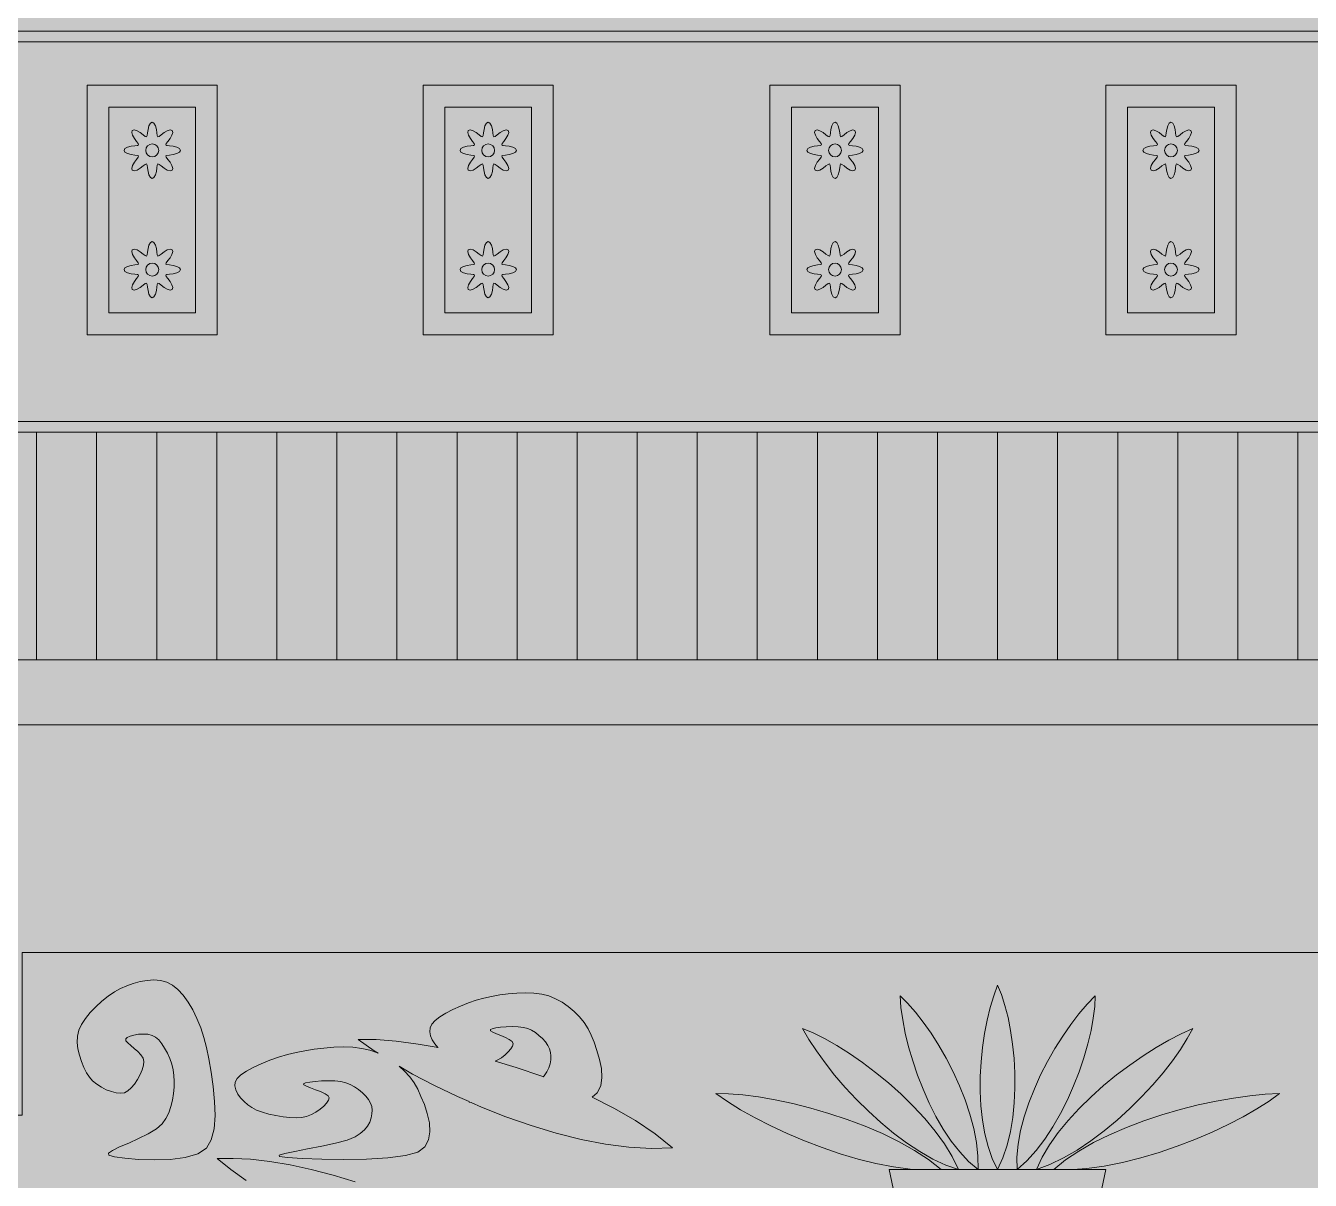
# Model space of a CAD drawing. Header units: millimetres. Extents: x -2412 to 16214, y -1176 to 12021.
# Drawn here: x 1608 to 3418, y 5924 to 7550 of the extents above; entities that cross this region are included whole.
import ezdxf

# ---------------------------------------------------------------- set-up
doc = ezdxf.new("R2010")
doc.units = ezdxf.units.MM
for name, color, linetype, lineweight, true_color in [('00_WHITE_BACKGROUND', 7, 'Continuous', 18, 0xffffff), ('01_STRUCTURE', 7, 'Continuous', 18, 0x000000), ('02_CORNICES', 7, 'Continuous', 18, 0x000000), ('03_FRAMES_DOORS', 7, 'Continuous', 18, 0x000000), ('04_GLAZING_SHUTTERS', 7, 'Continuous', 18, 0x000000), ('05_STONE_JOINTS', 7, 'Continuous', 18, 0x000000), ('06_ORNAMENT', 7, 'Continuous', 18, 0x000000)]:
    doc.layers.add(name, color=color, linetype=linetype, lineweight=lineweight, true_color=true_color)

msp = doc.modelspace()

# ---------------------------------------------------------------- linework, layer by layer
at = {"layer": '00_WHITE_BACKGROUND', "lineweight": 18, "true_color": 0xffffff}
msp.add_solid([(-2412.2137, -1175.5725), (16213.7405, -1175.5725), (-2412.2137, 12015.2672), (16213.7405, 12015.2672)], dxfattribs=at)
at = {"layer": '01_STRUCTURE', "color": 7, "lineweight": 18, "true_color": 0x000000}
msp.add_lwpolyline([(4595.4198, 5465.6489), (4595.4198, 5816.7939), (4595.4198, 5969.4656), (4595.4198, 6015.2672), (4351.145, 6015.2672), (4351.145, 6244.2748), (1603.0534, 6244.2748), (1603.0534, 6015.2672), (1358.7786, 6015.2672), (1358.7786, 5969.4656)], dxfattribs=at)
at = {"layer": '02_CORNICES', "color": 7, "lineweight": 18, "true_color": 0x000000}
for points in [[(1538.8092, 6977.0992), (1623.4046, 6977.0992)], [(1623.4046, 6977.0992), (1708.0153, 6977.0992)], [(1623.4046, 6977.0992), (1623.4046, 6656.4885)], [(1708.0153, 6977.0992), (1792.626, 6977.0992)], [(1708.0153, 6977.0992), (1708.0153, 6656.4885)], [(1792.626, 6977.0992), (1877.2214, 6977.0992)], [(1792.626, 6977.0992), (1792.626, 6656.4885)], [(1877.2214, 6977.0992), (1961.8321, 6977.0992)], [(1877.2214, 6977.0992), (1877.2214, 6656.4885)], [(1961.8321, 6977.0992), (2046.4427, 6977.0992)], [(1961.8321, 6977.0992), (1961.8321, 6656.4885)], [(2046.4427, 6977.0992), (2131.0382, 6977.0992)], [(2046.4427, 6977.0992), (2046.4427, 6656.4885)], [(2131.0382, 6977.0992), (2215.6489, 6977.0992)], [(2131.0382, 6977.0992), (2131.0382, 6656.4885)], [(2215.6489, 6977.0992), (2300.2595, 6977.0992)], [(2215.6489, 6977.0992), (2215.6489, 6656.4885)], [(2300.2595, 6977.0992), (2384.855, 6977.0992)], [(2300.2595, 6977.0992), (2300.2595, 6656.4885)], [(2384.855, 6977.0992), (2469.4656, 6977.0992)], [(2384.855, 6977.0992), (2384.855, 6656.4885)], [(2469.4656, 6977.0992), (2554.0763, 6977.0992)], [(2469.4656, 6977.0992), (2469.4656, 6656.4885)], [(2554.0763, 6977.0992), (2638.6718, 6977.0992)], [(2554.0763, 6977.0992), (2554.0763, 6656.4885)], [(2638.6718, 6977.0992), (2723.2824, 6977.0992)], [(2638.6718, 6977.0992), (2638.6718, 6656.4885)], [(2723.2824, 6977.0992), (2807.8931, 6977.0992)], [(2723.2824, 6977.0992), (2723.2824, 6656.4885)], [(2807.8931, 6977.0992), (2892.4885, 6977.0992)], [(2807.8931, 6977.0992), (2807.8931, 6656.4885)], [(2892.4885, 6977.0992), (2977.0992, 6977.0992)], [(2892.4885, 6977.0992), (2892.4885, 6656.4885)], [(2977.0992, 6977.0992), (3061.7099, 6977.0992)], [(2977.0992, 6977.0992), (2977.0992, 6656.4885)], [(3061.7099, 6977.0992), (3146.3053, 6977.0992)], [(3061.7099, 6977.0992), (3061.7099, 6656.4885)], [(3146.3053, 6977.0992), (3230.916, 6977.0992)], [(3146.3053, 6977.0992), (3146.3053, 6656.4885)], [(3230.916, 6977.0992), (3315.5267, 6977.0992)], [(3230.916, 6977.0992), (3230.916, 6656.4885)], [(3315.5267, 6977.0992), (3400.1221, 6977.0992)], [(3315.5267, 6977.0992), (3315.5267, 6656.4885)], [(3400.1221, 6977.0992), (3484.7328, 6977.0992)], [(3400.1221, 6977.0992), (3400.1221, 6656.4885)], [(1623.4046, 6656.4885), (1538.8092, 6656.4885)], [(1708.0153, 6656.4885), (1623.4046, 6656.4885)], [(1792.626, 6656.4885), (1708.0153, 6656.4885)], [(1877.2214, 6656.4885), (1792.626, 6656.4885)], [(1961.8321, 6656.4885), (1877.2214, 6656.4885)], [(2046.4427, 6656.4885), (1961.8321, 6656.4885)], [(2131.0382, 6656.4885), (2046.4427, 6656.4885)], [(2215.6489, 6656.4885), (2131.0382, 6656.4885)], [(2300.2595, 6656.4885), (2215.6489, 6656.4885)], [(2384.855, 6656.4885), (2300.2595, 6656.4885)], [(2469.4656, 6656.4885), (2384.855, 6656.4885)], [(2554.0763, 6656.4885), (2469.4656, 6656.4885)], [(2638.6718, 6656.4885), (2554.0763, 6656.4885)], [(2723.2824, 6656.4885), (2638.6718, 6656.4885)], [(2807.8931, 6656.4885), (2723.2824, 6656.4885)], [(2892.4885, 6656.4885), (2807.8931, 6656.4885)], [(2977.0992, 6656.4885), (2892.4885, 6656.4885)], [(3061.7099, 6656.4885), (2977.0992, 6656.4885)], [(3146.3053, 6656.4885), (3061.7099, 6656.4885)], [(3230.916, 6656.4885), (3146.3053, 6656.4885)], [(3315.5267, 6656.4885), (3230.916, 6656.4885)], [(3400.1221, 6656.4885), (3315.5267, 6656.4885)], [(3484.7328, 6656.4885), (3400.1221, 6656.4885)], [(3056.4885, 5938.9313), (3032.0611, 5938.9313), (3004.5802, 5938.9313), (2977.0992, 5938.9313), (2949.6183, 5938.9313), (2922.1374, 5938.9313), (2897.7099, 5938.9313), (2863.6794, 5938.9313), (2824.4275, 5938.9313), (2857.4504, 5782.9924), (2879.3893, 5679.3893)], [(3074.8092, 5679.3893), (3096.7481, 5782.9924), (3129.771, 5938.9313), (3083.0382, 5938.9313)]]:
    msp.add_lwpolyline(points, dxfattribs=at)
at = {"layer": '03_FRAMES_DOORS', "color": 7, "lineweight": 18, "true_color": 0x000000}
for points in [[(1694.6565, 7465.6489), (1877.8626, 7465.6489), (1877.8626, 7114.5038), (1694.6565, 7114.5038)], [(2167.9389, 7465.6489), (2351.145, 7465.6489), (2351.145, 7114.5038), (2167.9389, 7114.5038)], [(2656.4885, 7465.6489), (2839.6947, 7465.6489), (2839.6947, 7114.5038), (2656.4885, 7114.5038)], [(3129.771, 7465.6489), (3312.9771, 7465.6489), (3312.9771, 7114.5038), (3129.771, 7114.5038)]]:
    msp.add_lwpolyline(points, close=True, dxfattribs=at)
at = {"layer": '04_GLAZING_SHUTTERS', "color": 7, "lineweight": 18, "true_color": 0x000000}
for points in [[(1725.1908, 7435.1145), (1847.3282, 7435.1145), (1847.3282, 7145.0382), (1725.1908, 7145.0382)], [(2198.4733, 7435.1145), (2320.6107, 7435.1145), (2320.6107, 7145.0382), (2198.4733, 7145.0382)], [(2687.0229, 7435.1145), (2809.1603, 7435.1145), (2809.1603, 7145.0382), (2687.0229, 7145.0382)], [(3160.3053, 7435.1145), (3282.4427, 7435.1145), (3282.4427, 7145.0382), (3160.3053, 7145.0382)]]:
    msp.add_lwpolyline(points, close=True, dxfattribs=at)
at = {"layer": '05_STONE_JOINTS', "color": 7, "lineweight": 18, "true_color": 0x000000}
for points in [[(5160.3053, 7679.3893), (5160.3053, 7541.9847), (4992.3664, 7541.9847), (961.8321, 7541.9847)], [(961.8321, 7541.9847), (961.8321, 7526.7176), (4992.3664, 7526.7176), (4992.3664, 7374.0458), (4992.3664, 7358.7786)], [(961.8321, 6885.4962), (961.8321, 6656.4885), (961.8321, 6564.8855), (4992.3664, 6564.8855), (4992.3664, 6625.9542), (4992.3664, 6656.4885), (4992.3664, 6961.8321), (4992.3664, 6977.0992), (4992.3664, 6992.3664), (961.8321, 6992.3664)]]:
    msp.add_lwpolyline(points, dxfattribs=at)
at = {"layer": '06_ORNAMENT', "color": 7, "lineweight": 18, "true_color": 0x000000}
for points in [[(1746.5649, 7374.0458), (1747.9237, 7371.5267), (1751.6336, 7369.4809), (1756.6718, 7368.1527), (1761.7252, 7367.4656), (1765.5115, 7367.0076), (1767.1908, 7366.1527), (1766.5954, 7364.3511), (1764.2595, 7361.3435), (1761.1756, 7357.2824), (1758.5496, 7352.7786), (1757.374, 7348.7176), (1758.1985, 7345.9847), (1760.9313, 7345.1603), (1764.9924, 7346.3359), (1769.4962, 7348.9618), (1773.5573, 7352.0458), (1776.5649, 7354.3817), (1778.3664, 7354.9771), (1779.2214, 7353.2977), (1779.6794, 7349.5115), (1780.3817, 7344.458), (1781.6947, 7339.4198), (1783.7405, 7335.7099), (1786.2595, 7334.3511), (1788.7786, 7335.7099), (1790.8244, 7339.4198), (1792.1527, 7344.458), (1792.8397, 7349.5115), (1793.2977, 7353.2977), (1794.1527, 7354.9771), (1795.9542, 7354.3817), (1798.9618, 7352.0458), (1803.0229, 7348.9618), (1807.5267, 7346.3359), (1811.5878, 7345.1603), (1814.3206, 7345.9847), (1815.145, 7348.7176), (1813.9695, 7352.7786), (1811.3435, 7357.2824), (1808.2595, 7361.3435), (1805.9237, 7364.3511), (1805.3282, 7366.1527), (1807.0076, 7367.0076), (1810.7939, 7367.4656), (1815.8473, 7368.1527), (1820.8855, 7369.4809), (1824.5954, 7371.5267), (1825.9542, 7374.0458), (1824.5954, 7376.5649), (1820.8855, 7378.6107), (1815.8473, 7379.9237), (1810.7939, 7380.626), (1807.0076, 7381.084), (1805.3282, 7381.9389), (1805.9237, 7383.7405), (1808.2595, 7386.7481), (1811.3435, 7390.8092), (1813.9695, 7395.313), (1815.145, 7399.374), (1814.3206, 7402.1069), (1811.5878, 7402.9313), (1807.5267, 7401.7557), (1803.0229, 7399.1298), (1798.9618, 7396.0458), (1795.9542, 7393.7099), (1794.1527, 7393.1145), (1793.2977, 7394.7939), (1792.8397, 7398.5802), (1792.1527, 7403.6336), (1790.8244, 7408.6718), (1788.7786, 7412.3817), (1786.2595, 7413.7405), (1783.7405, 7412.3817), (1781.6947, 7408.6718), (1780.3817, 7403.6336), (1779.6794, 7398.5802), (1779.2214, 7394.7939), (1778.3664, 7393.1145), (1776.5649, 7393.7099), (1773.5573, 7396.0458), (1769.4962, 7399.1298), (1764.9924, 7401.7557), (1760.9313, 7402.9313), (1758.1985, 7402.1069), (1757.374, 7399.374), (1758.5496, 7395.313), (1761.1756, 7390.8092), (1764.2595, 7386.7481), (1766.5954, 7383.7405), (1767.1908, 7381.9389), (1765.5115, 7381.084), (1761.7252, 7380.626), (1756.6718, 7379.9237), (1751.6336, 7378.6107), (1747.9237, 7376.5649)], [(2219.8473, 7374.0458), (2221.2061, 7371.5267), (2224.916, 7369.4809), (2229.9542, 7368.1527), (2235.0076, 7367.4656), (2238.7939, 7367.0076), (2240.4733, 7366.1527), (2239.8779, 7364.3511), (2237.542, 7361.3435), (2234.458, 7357.2824), (2231.8321, 7352.7786), (2230.6565, 7348.7176), (2231.4809, 7345.9847), (2234.2137, 7345.1603), (2238.2748, 7346.3359), (2242.7786, 7348.9618), (2246.8397, 7352.0458), (2249.8473, 7354.3817), (2251.6489, 7354.9771), (2252.5038, 7353.2977), (2252.9618, 7349.5115), (2253.6641, 7344.458), (2254.9771, 7339.4198), (2257.0229, 7335.7099), (2259.542, 7334.3511), (2262.0611, 7335.7099), (2264.1069, 7339.4198), (2265.4351, 7344.458), (2266.1221, 7349.5115), (2266.5802, 7353.2977), (2267.4351, 7354.9771), (2269.2366, 7354.3817), (2272.2443, 7352.0458), (2276.3053, 7348.9618), (2280.8092, 7346.3359), (2284.8702, 7345.1603), (2287.6031, 7345.9847), (2288.4275, 7348.7176), (2287.2519, 7352.7786), (2284.626, 7357.2824), (2281.542, 7361.3435), (2279.2061, 7364.3511), (2278.6107, 7366.1527), (2280.2901, 7367.0076), (2284.0763, 7367.4656), (2289.1298, 7368.1527), (2294.1679, 7369.4809), (2297.8779, 7371.5267), (2299.2366, 7374.0458), (2297.8779, 7376.5649), (2294.1679, 7378.6107), (2289.1298, 7379.9237), (2284.0763, 7380.626), (2280.2901, 7381.084), (2278.6107, 7381.9389), (2279.2061, 7383.7405), (2281.542, 7386.7481), (2284.626, 7390.8092), (2287.2519, 7395.313), (2288.4275, 7399.374), (2287.6031, 7402.1069), (2284.8702, 7402.9313), (2280.8092, 7401.7557), (2276.3053, 7399.1298), (2272.2443, 7396.0458), (2269.2366, 7393.7099), (2267.4351, 7393.1145), (2266.5802, 7394.7939), (2266.1221, 7398.5802), (2265.4351, 7403.6336), (2264.1069, 7408.6718), (2262.0611, 7412.3817), (2259.542, 7413.7405), (2257.0229, 7412.3817), (2254.9771, 7408.6718), (2253.6641, 7403.6336), (2252.9618, 7398.5802), (2252.5038, 7394.7939), (2251.6489, 7393.1145), (2249.8473, 7393.7099), (2246.8397, 7396.0458), (2242.7786, 7399.1298), (2238.2748, 7401.7557), (2234.2137, 7402.9313), (2231.4809, 7402.1069), (2230.6565, 7399.374), (2231.8321, 7395.313), (2234.458, 7390.8092), (2237.542, 7386.7481), (2239.8779, 7383.7405), (2240.4733, 7381.9389), (2238.7939, 7381.084), (2235.0076, 7380.626), (2229.9542, 7379.9237), (2224.916, 7378.6107), (2221.2061, 7376.5649)], [(2708.3969, 7374.0458), (2709.7557, 7371.5267), (2713.4656, 7369.4809), (2718.5038, 7368.1527), (2723.5573, 7367.4656), (2727.3435, 7367.0076), (2729.0229, 7366.1527), (2728.4275, 7364.3511), (2726.0916, 7361.3435), (2723.0076, 7357.2824), (2720.3817, 7352.7786), (2719.2061, 7348.7176), (2720.0305, 7345.9847), (2722.7634, 7345.1603), (2726.8244, 7346.3359), (2731.3282, 7348.9618), (2735.3893, 7352.0458), (2738.3969, 7354.3817), (2740.1985, 7354.9771), (2741.0534, 7353.2977), (2741.5115, 7349.5115), (2742.2137, 7344.458), (2743.5267, 7339.4198), (2745.5725, 7335.7099), (2748.0916, 7334.3511), (2750.6107, 7335.7099), (2752.6565, 7339.4198), (2753.9847, 7344.458), (2754.6718, 7349.5115), (2755.1298, 7353.2977), (2755.9847, 7354.9771), (2757.7863, 7354.3817), (2760.7939, 7352.0458), (2764.855, 7348.9618), (2769.3588, 7346.3359), (2773.4198, 7345.1603), (2776.1527, 7345.9847), (2776.9771, 7348.7176), (2775.8015, 7352.7786), (2773.1756, 7357.2824), (2770.0916, 7361.3435), (2767.7557, 7364.3511), (2767.1603, 7366.1527), (2768.8397, 7367.0076), (2772.626, 7367.4656), (2777.6794, 7368.1527), (2782.7176, 7369.4809), (2786.4275, 7371.5267), (2787.7863, 7374.0458), (2786.4275, 7376.5649), (2782.7176, 7378.6107), (2777.6794, 7379.9237), (2772.626, 7380.626), (2768.8397, 7381.084), (2767.1603, 7381.9389), (2767.7557, 7383.7405), (2770.0916, 7386.7481), (2773.1756, 7390.8092), (2775.8015, 7395.313), (2776.9771, 7399.374), (2776.1527, 7402.1069), (2773.4198, 7402.9313), (2769.3588, 7401.7557), (2764.855, 7399.1298), (2760.7939, 7396.0458), (2757.7863, 7393.7099), (2755.9847, 7393.1145), (2755.1298, 7394.7939), (2754.6718, 7398.5802), (2753.9847, 7403.6336), (2752.6565, 7408.6718), (2750.6107, 7412.3817), (2748.0916, 7413.7405), (2745.5725, 7412.3817), (2743.5267, 7408.6718), (2742.2137, 7403.6336), (2741.5115, 7398.5802), (2741.0534, 7394.7939), (2740.1985, 7393.1145), (2738.3969, 7393.7099), (2735.3893, 7396.0458), (2731.3282, 7399.1298), (2726.8244, 7401.7557), (2722.7634, 7402.9313), (2720.0305, 7402.1069), (2719.2061, 7399.374), (2720.3817, 7395.313), (2723.0076, 7390.8092), (2726.0916, 7386.7481), (2728.4275, 7383.7405), (2729.0229, 7381.9389), (2727.3435, 7381.084), (2723.5573, 7380.626), (2718.5038, 7379.9237), (2713.4656, 7378.6107), (2709.7557, 7376.5649)], [(3181.6794, 7374.0458), (3183.0382, 7371.5267), (3186.7481, 7369.4809), (3191.7863, 7368.1527), (3196.8397, 7367.4656), (3200.626, 7367.0076), (3202.3053, 7366.1527), (3201.7099, 7364.3511), (3199.374, 7361.3435), (3196.2901, 7357.2824), (3193.6641, 7352.7786), (3192.4885, 7348.7176), (3193.313, 7345.9847), (3196.0458, 7345.1603), (3200.1069, 7346.3359), (3204.6107, 7348.9618), (3208.6718, 7352.0458), (3211.6794, 7354.3817), (3213.4809, 7354.9771), (3214.3359, 7353.2977), (3214.7939, 7349.5115), (3215.4962, 7344.458), (3216.8092, 7339.4198), (3218.855, 7335.7099), (3221.374, 7334.3511), (3223.8931, 7335.7099), (3225.9389, 7339.4198), (3227.2672, 7344.458), (3227.9542, 7349.5115), (3228.4122, 7353.2977), (3229.2672, 7354.9771), (3231.0687, 7354.3817), (3234.0763, 7352.0458), (3238.1374, 7348.9618), (3242.6412, 7346.3359), (3246.7023, 7345.1603), (3249.4351, 7345.9847), (3250.2595, 7348.7176), (3249.084, 7352.7786), (3246.458, 7357.2824), (3243.374, 7361.3435), (3241.0382, 7364.3511), (3240.4427, 7366.1527), (3242.1221, 7367.0076), (3245.9084, 7367.4656), (3250.9618, 7368.1527), (3256, 7369.4809), (3259.7099, 7371.5267), (3261.0687, 7374.0458), (3259.7099, 7376.5649), (3256, 7378.6107), (3250.9618, 7379.9237), (3245.9084, 7380.626), (3242.1221, 7381.084), (3240.4427, 7381.9389), (3241.0382, 7383.7405), (3243.374, 7386.7481), (3246.458, 7390.8092), (3249.084, 7395.313), (3250.2595, 7399.374), (3249.4351, 7402.1069), (3246.7023, 7402.9313), (3242.6412, 7401.7557), (3238.1374, 7399.1298), (3234.0763, 7396.0458), (3231.0687, 7393.7099), (3229.2672, 7393.1145), (3228.4122, 7394.7939), (3227.9542, 7398.5802), (3227.2672, 7403.6336), (3225.9389, 7408.6718), (3223.8931, 7412.3817), (3221.374, 7413.7405), (3218.855, 7412.3817), (3216.8092, 7408.6718), (3215.4962, 7403.6336), (3214.7939, 7398.5802), (3214.3359, 7394.7939), (3213.4809, 7393.1145), (3211.6794, 7393.7099), (3208.6718, 7396.0458), (3204.6107, 7399.1298), (3200.1069, 7401.7557), (3196.0458, 7402.9313), (3193.313, 7402.1069), (3192.4885, 7399.374), (3193.6641, 7395.313), (3196.2901, 7390.8092), (3199.374, 7386.7481), (3201.7099, 7383.7405), (3202.3053, 7381.9389), (3200.626, 7381.084), (3196.8397, 7380.626), (3191.7863, 7379.9237), (3186.7481, 7378.6107), (3183.0382, 7376.5649)], [(1777.1298, 7374.0458), (1777.8321, 7370.5496), (1779.8015, 7367.5878), (1782.7634, 7365.6183), (1786.2595, 7364.916), (1789.7557, 7365.6183), (1792.7176, 7367.5878), (1794.687, 7370.5496), (1795.3893, 7374.0458), (1794.687, 7377.542), (1792.7176, 7380.5038), (1789.7557, 7382.4733), (1786.2595, 7383.1756), (1782.7634, 7382.4733), (1779.8015, 7380.5038), (1777.8321, 7377.542)], [(2250.4122, 7374.0458), (2251.1145, 7370.5496), (2253.084, 7367.5878), (2256.0458, 7365.6183), (2259.542, 7364.916), (2263.0382, 7365.6183), (2266, 7367.5878), (2267.9695, 7370.5496), (2268.6718, 7374.0458), (2267.9695, 7377.542), (2266, 7380.5038), (2263.0382, 7382.4733), (2259.542, 7383.1756), (2256.0458, 7382.4733), (2253.084, 7380.5038), (2251.1145, 7377.542)], [(2738.9618, 7374.0458), (2739.6641, 7370.5496), (2741.6336, 7367.5878), (2744.5954, 7365.6183), (2748.0916, 7364.916), (2751.5878, 7365.6183), (2754.5496, 7367.5878), (2756.5191, 7370.5496), (2757.2214, 7374.0458), (2756.5191, 7377.542), (2754.5496, 7380.5038), (2751.5878, 7382.4733), (2748.0916, 7383.1756), (2744.5954, 7382.4733), (2741.6336, 7380.5038), (2739.6641, 7377.542)], [(3212.2443, 7374.0458), (3212.9466, 7370.5496), (3214.916, 7367.5878), (3217.8779, 7365.6183), (3221.374, 7364.916), (3224.8702, 7365.6183), (3227.8321, 7367.5878), (3229.8015, 7370.5496), (3230.5038, 7374.0458), (3229.8015, 7377.542), (3227.8321, 7380.5038), (3224.8702, 7382.4733), (3221.374, 7383.1756), (3217.8779, 7382.4733), (3214.916, 7380.5038), (3212.9466, 7377.542)], [(1746.5649, 7206.1069), (1747.9237, 7203.5878), (1751.6336, 7201.542), (1756.6718, 7200.2137), (1761.7252, 7199.5267), (1765.5115, 7199.0687), (1767.1908, 7198.2137), (1766.5954, 7196.4122), (1764.2595, 7193.4046), (1761.1756, 7189.3435), (1758.5496, 7184.8397), (1757.374, 7180.7786), (1758.1985, 7178.0458), (1760.9313, 7177.2214), (1764.9924, 7178.3969), (1769.4962, 7181.0229), (1773.5573, 7184.1069), (1776.5649, 7186.4427), (1778.3664, 7187.0382), (1779.2214, 7185.3588), (1779.6794, 7181.5725), (1780.3817, 7176.5191), (1781.6947, 7171.4809), (1783.7405, 7167.771), (1786.2595, 7166.4122), (1788.7786, 7167.771), (1790.8244, 7171.4809), (1792.1527, 7176.5191), (1792.8397, 7181.5725), (1793.2977, 7185.3588), (1794.1527, 7187.0382), (1795.9542, 7186.4427), (1798.9618, 7184.1069), (1803.0229, 7181.0229), (1807.5267, 7178.3969), (1811.5878, 7177.2214), (1814.3206, 7178.0458), (1815.145, 7180.7786), (1813.9695, 7184.8397), (1811.3435, 7189.3435), (1808.2595, 7193.4046), (1805.9237, 7196.4122), (1805.3282, 7198.2137), (1807.0076, 7199.0687), (1810.7939, 7199.5267), (1815.8473, 7200.2137), (1820.8855, 7201.542), (1824.5954, 7203.5878), (1825.9542, 7206.1069), (1824.5954, 7208.626), (1820.8855, 7210.6718), (1815.8473, 7211.9847), (1810.7939, 7212.687), (1807.0076, 7213.145), (1805.3282, 7214), (1805.9237, 7215.8015), (1808.2595, 7218.8092), (1811.3435, 7222.8702), (1813.9695, 7227.374), (1815.145, 7231.4351), (1814.3206, 7234.1679), (1811.5878, 7234.9924), (1807.5267, 7233.8168), (1803.0229, 7231.1908), (1798.9618, 7228.1069), (1795.9542, 7225.771), (1794.1527, 7225.1756), (1793.2977, 7226.855), (1792.8397, 7230.6412), (1792.1527, 7235.6947), (1790.8244, 7240.7328), (1788.7786, 7244.4427), (1786.2595, 7245.8015), (1783.7405, 7244.4427), (1781.6947, 7240.7328), (1780.3817, 7235.6947), (1779.6794, 7230.6412), (1779.2214, 7226.855), (1778.3664, 7225.1756), (1776.5649, 7225.771), (1773.5573, 7228.1069), (1769.4962, 7231.1908), (1764.9924, 7233.8168), (1760.9313, 7234.9924), (1758.1985, 7234.1679), (1757.374, 7231.4351), (1758.5496, 7227.374), (1761.1756, 7222.8702), (1764.2595, 7218.8092), (1766.5954, 7215.8015), (1767.1908, 7214), (1765.5115, 7213.145), (1761.7252, 7212.687), (1756.6718, 7211.9847), (1751.6336, 7210.6718), (1747.9237, 7208.626)], [(2219.8473, 7206.1069), (2221.2061, 7203.5878), (2224.916, 7201.542), (2229.9542, 7200.2137), (2235.0076, 7199.5267), (2238.7939, 7199.0687), (2240.4733, 7198.2137), (2239.8779, 7196.4122), (2237.542, 7193.4046), (2234.458, 7189.3435), (2231.8321, 7184.8397), (2230.6565, 7180.7786), (2231.4809, 7178.0458), (2234.2137, 7177.2214), (2238.2748, 7178.3969), (2242.7786, 7181.0229), (2246.8397, 7184.1069), (2249.8473, 7186.4427), (2251.6489, 7187.0382), (2252.5038, 7185.3588), (2252.9618, 7181.5725), (2253.6641, 7176.5191), (2254.9771, 7171.4809), (2257.0229, 7167.771), (2259.542, 7166.4122), (2262.0611, 7167.771), (2264.1069, 7171.4809), (2265.4351, 7176.5191), (2266.1221, 7181.5725), (2266.5802, 7185.3588), (2267.4351, 7187.0382), (2269.2366, 7186.4427), (2272.2443, 7184.1069), (2276.3053, 7181.0229), (2280.8092, 7178.3969), (2284.8702, 7177.2214), (2287.6031, 7178.0458), (2288.4275, 7180.7786), (2287.2519, 7184.8397), (2284.626, 7189.3435), (2281.542, 7193.4046), (2279.2061, 7196.4122), (2278.6107, 7198.2137), (2280.2901, 7199.0687), (2284.0763, 7199.5267), (2289.1298, 7200.2137), (2294.1679, 7201.542), (2297.8779, 7203.5878), (2299.2366, 7206.1069), (2297.8779, 7208.626), (2294.1679, 7210.6718), (2289.1298, 7211.9847), (2284.0763, 7212.687), (2280.2901, 7213.145), (2278.6107, 7214), (2279.2061, 7215.8015), (2281.542, 7218.8092), (2284.626, 7222.8702), (2287.2519, 7227.374), (2288.4275, 7231.4351), (2287.6031, 7234.1679), (2284.8702, 7234.9924), (2280.8092, 7233.8168), (2276.3053, 7231.1908), (2272.2443, 7228.1069), (2269.2366, 7225.771), (2267.4351, 7225.1756), (2266.5802, 7226.855), (2266.1221, 7230.6412), (2265.4351, 7235.6947), (2264.1069, 7240.7328), (2262.0611, 7244.4427), (2259.542, 7245.8015), (2257.0229, 7244.4427), (2254.9771, 7240.7328), (2253.6641, 7235.6947), (2252.9618, 7230.6412), (2252.5038, 7226.855), (2251.6489, 7225.1756), (2249.8473, 7225.771), (2246.8397, 7228.1069), (2242.7786, 7231.1908), (2238.2748, 7233.8168), (2234.2137, 7234.9924), (2231.4809, 7234.1679), (2230.6565, 7231.4351), (2231.8321, 7227.374), (2234.458, 7222.8702), (2237.542, 7218.8092), (2239.8779, 7215.8015), (2240.4733, 7214), (2238.7939, 7213.145), (2235.0076, 7212.687), (2229.9542, 7211.9847), (2224.916, 7210.6718), (2221.2061, 7208.626)], [(2708.3969, 7206.1069), (2709.7557, 7203.5878), (2713.4656, 7201.542), (2718.5038, 7200.2137), (2723.5573, 7199.5267), (2727.3435, 7199.0687), (2729.0229, 7198.2137), (2728.4275, 7196.4122), (2726.0916, 7193.4046), (2723.0076, 7189.3435), (2720.3817, 7184.8397), (2719.2061, 7180.7786), (2720.0305, 7178.0458), (2722.7634, 7177.2214), (2726.8244, 7178.3969), (2731.3282, 7181.0229), (2735.3893, 7184.1069), (2738.3969, 7186.4427), (2740.1985, 7187.0382), (2741.0534, 7185.3588), (2741.5115, 7181.5725), (2742.2137, 7176.5191), (2743.5267, 7171.4809), (2745.5725, 7167.771), (2748.0916, 7166.4122), (2750.6107, 7167.771), (2752.6565, 7171.4809), (2753.9847, 7176.5191), (2754.6718, 7181.5725), (2755.1298, 7185.3588), (2755.9847, 7187.0382), (2757.7863, 7186.4427), (2760.7939, 7184.1069), (2764.855, 7181.0229), (2769.3588, 7178.3969), (2773.4198, 7177.2214), (2776.1527, 7178.0458), (2776.9771, 7180.7786), (2775.8015, 7184.8397), (2773.1756, 7189.3435), (2770.0916, 7193.4046), (2767.7557, 7196.4122), (2767.1603, 7198.2137), (2768.8397, 7199.0687), (2772.626, 7199.5267), (2777.6794, 7200.2137), (2782.7176, 7201.542), (2786.4275, 7203.5878), (2787.7863, 7206.1069), (2786.4275, 7208.626), (2782.7176, 7210.6718), (2777.6794, 7211.9847), (2772.626, 7212.687), (2768.8397, 7213.145), (2767.1603, 7214), (2767.7557, 7215.8015), (2770.0916, 7218.8092), (2773.1756, 7222.8702), (2775.8015, 7227.374), (2776.9771, 7231.4351), (2776.1527, 7234.1679), (2773.4198, 7234.9924), (2769.3588, 7233.8168), (2764.855, 7231.1908), (2760.7939, 7228.1069), (2757.7863, 7225.771), (2755.9847, 7225.1756), (2755.1298, 7226.855), (2754.6718, 7230.6412), (2753.9847, 7235.6947), (2752.6565, 7240.7328), (2750.6107, 7244.4427), (2748.0916, 7245.8015), (2745.5725, 7244.4427), (2743.5267, 7240.7328), (2742.2137, 7235.6947), (2741.5115, 7230.6412), (2741.0534, 7226.855), (2740.1985, 7225.1756), (2738.3969, 7225.771), (2735.3893, 7228.1069), (2731.3282, 7231.1908), (2726.8244, 7233.8168), (2722.7634, 7234.9924), (2720.0305, 7234.1679), (2719.2061, 7231.4351), (2720.3817, 7227.374), (2723.0076, 7222.8702), (2726.0916, 7218.8092), (2728.4275, 7215.8015), (2729.0229, 7214), (2727.3435, 7213.145), (2723.5573, 7212.687), (2718.5038, 7211.9847), (2713.4656, 7210.6718), (2709.7557, 7208.626)], [(3181.6794, 7206.1069), (3183.0382, 7203.5878), (3186.7481, 7201.542), (3191.7863, 7200.2137), (3196.8397, 7199.5267), (3200.626, 7199.0687), (3202.3053, 7198.2137), (3201.7099, 7196.4122), (3199.374, 7193.4046), (3196.2901, 7189.3435), (3193.6641, 7184.8397), (3192.4885, 7180.7786), (3193.313, 7178.0458), (3196.0458, 7177.2214), (3200.1069, 7178.3969), (3204.6107, 7181.0229), (3208.6718, 7184.1069), (3211.6794, 7186.4427), (3213.4809, 7187.0382), (3214.3359, 7185.3588), (3214.7939, 7181.5725), (3215.4962, 7176.5191), (3216.8092, 7171.4809), (3218.855, 7167.771), (3221.374, 7166.4122), (3223.8931, 7167.771), (3225.9389, 7171.4809), (3227.2672, 7176.5191), (3227.9542, 7181.5725), (3228.4122, 7185.3588), (3229.2672, 7187.0382), (3231.0687, 7186.4427), (3234.0763, 7184.1069), (3238.1374, 7181.0229), (3242.6412, 7178.3969), (3246.7023, 7177.2214), (3249.4351, 7178.0458), (3250.2595, 7180.7786), (3249.084, 7184.8397), (3246.458, 7189.3435), (3243.374, 7193.4046), (3241.0382, 7196.4122), (3240.4427, 7198.2137), (3242.1221, 7199.0687), (3245.9084, 7199.5267), (3250.9618, 7200.2137), (3256, 7201.542), (3259.7099, 7203.5878), (3261.0687, 7206.1069), (3259.7099, 7208.626), (3256, 7210.6718), (3250.9618, 7211.9847), (3245.9084, 7212.687), (3242.1221, 7213.145), (3240.4427, 7214), (3241.0382, 7215.8015), (3243.374, 7218.8092), (3246.458, 7222.8702), (3249.084, 7227.374), (3250.2595, 7231.4351), (3249.4351, 7234.1679), (3246.7023, 7234.9924), (3242.6412, 7233.8168), (3238.1374, 7231.1908), (3234.0763, 7228.1069), (3231.0687, 7225.771), (3229.2672, 7225.1756), (3228.4122, 7226.855), (3227.9542, 7230.6412), (3227.2672, 7235.6947), (3225.9389, 7240.7328), (3223.8931, 7244.4427), (3221.374, 7245.8015), (3218.855, 7244.4427), (3216.8092, 7240.7328), (3215.4962, 7235.6947), (3214.7939, 7230.6412), (3214.3359, 7226.855), (3213.4809, 7225.1756), (3211.6794, 7225.771), (3208.6718, 7228.1069), (3204.6107, 7231.1908), (3200.1069, 7233.8168), (3196.0458, 7234.9924), (3193.313, 7234.1679), (3192.4885, 7231.4351), (3193.6641, 7227.374), (3196.2901, 7222.8702), (3199.374, 7218.8092), (3201.7099, 7215.8015), (3202.3053, 7214), (3200.626, 7213.145), (3196.8397, 7212.687), (3191.7863, 7211.9847), (3186.7481, 7210.6718), (3183.0382, 7208.626)], [(1777.1298, 7206.1069), (1777.8321, 7202.6107), (1779.8015, 7199.6489), (1782.7634, 7197.6794), (1786.2595, 7196.9771), (1789.7557, 7197.6794), (1792.7176, 7199.6489), (1794.687, 7202.6107), (1795.3893, 7206.1069), (1794.687, 7209.6031), (1792.7176, 7212.5649), (1789.7557, 7214.5344), (1786.2595, 7215.2366), (1782.7634, 7214.5344), (1779.8015, 7212.5649), (1777.8321, 7209.6031)], [(2250.4122, 7206.1069), (2251.1145, 7202.6107), (2253.084, 7199.6489), (2256.0458, 7197.6794), (2259.542, 7196.9771), (2263.0382, 7197.6794), (2266, 7199.6489), (2267.9695, 7202.6107), (2268.6718, 7206.1069), (2267.9695, 7209.6031), (2266, 7212.5649), (2263.0382, 7214.5344), (2259.542, 7215.2366), (2256.0458, 7214.5344), (2253.084, 7212.5649), (2251.1145, 7209.6031)], [(2738.9618, 7206.1069), (2739.6641, 7202.6107), (2741.6336, 7199.6489), (2744.5954, 7197.6794), (2748.0916, 7196.9771), (2751.5878, 7197.6794), (2754.5496, 7199.6489), (2756.5191, 7202.6107), (2757.2214, 7206.1069), (2756.5191, 7209.6031), (2754.5496, 7212.5649), (2751.5878, 7214.5344), (2748.0916, 7215.2366), (2744.5954, 7214.5344), (2741.6336, 7212.5649), (2739.6641, 7209.6031)], [(3212.2443, 7206.1069), (3212.9466, 7202.6107), (3214.916, 7199.6489), (3217.8779, 7197.6794), (3221.374, 7196.9771), (3224.8702, 7197.6794), (3227.8321, 7199.6489), (3229.8015, 7202.6107), (3230.5038, 7206.1069), (3229.8015, 7209.6031), (3227.8321, 7212.5649), (3224.8702, 7214.5344), (3221.374, 7215.2366), (3217.8779, 7214.5344), (3214.916, 7212.5649), (3212.9466, 7209.6031)], [(1680.7481, 6117.9542), (1681.6489, 6108.8397), (1683.6336, 6099.6947), (1686.4427, 6090.8397), (1689.8779, 6082.5802), (1693.7099, 6075.1908), (1697.7099, 6069.0076), (1702.3817, 6063.7099), (1708.1374, 6058.8702), (1714.6718, 6054.6412), (1721.6489, 6051.145), (1728.7023, 6048.5038), (1735.542, 6046.855), (1741.8015, 6046.3206), (1747.1756, 6047.0229), (1752.0305, 6049.4504), (1756.8397, 6053.6641), (1761.4198, 6059.2214), (1765.6183, 6065.6489), (1769.2061, 6072.5038), (1772.0305, 6079.313), (1773.9084, 6085.6336), (1774.6565, 6090.9924), (1773.5267, 6095.7405), (1770.3969, 6100.4733), (1765.9542, 6105.084), (1760.916, 6109.4656), (1756, 6113.5267), (1751.8931, 6117.1603), (1749.3282, 6120.2595), (1749.0076, 6122.7481), (1751.145, 6124.8397), (1755.1603, 6126.7328), (1760.5649, 6128.2748), (1766.8702, 6129.313), (1773.5725, 6129.6794), (1780.1832, 6129.2214), (1786.1985, 6127.771), (1791.145, 6125.1908), (1795.4351, 6121.2672), (1799.7099, 6116.0458), (1803.8168, 6109.8015), (1807.6336, 6102.7481), (1810.9924, 6095.145), (1813.7252, 6087.2366), (1815.7099, 6079.2519), (1816.7939, 6071.4504), (1817.145, 6063.4351), (1817.0076, 6054.8092), (1816.2748, 6045.8015), (1814.855, 6036.6412), (1812.6412, 6027.5573), (1809.542, 6018.7786), (1805.4656, 6010.5344), (1800.3053, 6003.0534), (1792.2748, 5996.0153), (1780.6718, 5989.084), (1767.0992, 5982.4122), (1753.1298, 5976.1832), (1740.3664, 5970.5649), (1730.3969, 5965.7252), (1724.8092, 5961.8473), (1725.1908, 5959.084), (1733.1298, 5956.8244), (1747.8168, 5954.6565), (1767.1908, 5953.0076), (1789.2061, 5952.3664), (1811.7863, 5953.1603), (1832.9313, 5955.8779), (1850.5496, 5960.9466), (1862.5954, 5968.855), (1869.4962, 5980.626), (1873.374, 5996.2595), (1874.7481, 6014.687), (1874.1679, 6034.8092), (1872.1221, 6055.542), (1869.1603, 6075.8015), (1865.8168, 6094.4885), (1862.5954, 6110.5344), (1859.0992, 6124.7328), (1854.6412, 6138.4733), (1849.3435, 6151.5267), (1843.3588, 6163.6641), (1836.7939, 6174.6565), (1829.7863, 6184.2748), (1822.4733, 6192.2901), (1814.9618, 6198.4733), (1806.9313, 6202.6718), (1798.1069, 6205.0382), (1788.7176, 6205.8015), (1779.0076, 6205.1908), (1769.2214, 6203.4351), (1759.5725, 6200.7634), (1750.3206, 6197.4046), (1741.6794, 6193.5878), (1733.145, 6188.8855), (1724.2748, 6182.8855), (1715.4046, 6175.8626), (1706.8702, 6168.0916), (1699.0229, 6159.8473), (1692.2137, 6151.3893), (1686.7786, 6143.0076), (1683.0534, 6134.9618), (1681.145, 6126.7634)], [(2952.6565, 6048.9771), (2953.6336, 6028.5191), (2955.7405, 6008.5496), (2959.0534, 5989.3282), (2963.6794, 5971.145), (2969.6641, 5954.2595), (2977.0992, 5938.9313), (2984.5344, 5955.3282), (2990.5191, 5973.1908), (2995.145, 5992.2443), (2998.458, 6012.1832), (3000.5649, 6032.7328), (3001.542, 6053.6183), (3001.4351, 6074.5344), (3000.3359, 6095.2366), (2998.3206, 6115.4046), (2995.4656, 6134.7634), (2991.8321, 6153.0382), (2987.5115, 6169.9237), (2982.5802, 6185.1756), (2977.0992, 6198.4733), (2971.6183, 6183.6641), (2966.687, 6167.2061), (2962.3664, 6149.374), (2958.7328, 6130.4427), (2955.8779, 6110.6718), (2953.8626, 6090.3206), (2952.7634, 6069.6794)], [(1902.687, 6056.5496), (1903.9695, 6050.8397), (1906.7634, 6045.1298), (1910.7634, 6039.6031), (1915.6336, 6034.4275), (1921.0534, 6029.8168), (1926.7176, 6025.9542), (1933.3282, 6022.6412), (1941.4962, 6019.6183), (1950.7481, 6016.9771), (1960.626, 6014.7939), (1970.626, 6013.145), (1980.3053, 6012.1069), (1989.1908, 6011.771), (1996.7939, 6012.2137), (2003.6641, 6013.7252), (2010.4733, 6016.3664), (2016.9771, 6019.8321), (2022.916, 6023.8473), (2028, 6028.1374), (2032.0153, 6032.3969), (2034.6718, 6036.3359), (2035.7252, 6039.6947), (2034.1221, 6042.6718), (2029.6794, 6045.6183), (2023.3893, 6048.5038), (2016.2595, 6051.2366), (2009.2824, 6053.771), (2003.4809, 6056.0458), (1999.8473, 6057.9847), (1999.3893, 6059.542), (2002.4122, 6060.855), (2008.1069, 6062.0305), (2015.771, 6062.9924), (2024.7023, 6063.6489), (2034.1832, 6063.8779), (2043.5573, 6063.5878), (2052.0763, 6062.687), (2059.084, 6061.0687), (2065.145, 6058.6107), (2071.2061, 6055.3588), (2077.0382, 6051.4504), (2082.4427, 6047.0382), (2087.1908, 6042.2901), (2091.084, 6037.3435), (2093.8931, 6032.3511), (2095.4198, 6027.4809), (2095.9237, 6022.4733), (2095.7252, 6017.084), (2094.687, 6011.4504), (2092.6565, 6005.7252), (2089.5267, 6000.0458), (2085.145, 5994.5649), (2079.3588, 5989.4046), (2072.0611, 5984.7328), (2060.6718, 5980.3359), (2044.2443, 5976), (2025.0076, 5971.8321), (2005.2366, 5967.9389), (1987.145, 5964.4275), (1973.0229, 5961.4046), (1965.1145, 5958.9771), (1965.6489, 5957.2519), (1976.9008, 5955.8473), (1997.7099, 5954.4885), (2025.145, 5953.4656), (2056.3206, 5953.0534), (2088.3359, 5953.5573), (2118.2748, 5955.2519), (2143.2366, 5958.4275), (2160.3053, 5963.3588), (2170.0763, 5970.7176), (2175.5725, 5980.4885), (2177.5267, 5992), (2176.687, 6004.5802), (2173.8015, 6017.542), (2169.6183, 6030.1985), (2164.8702, 6041.8779), (2160.3053, 6051.9084), (2155.3435, 6060.7786), (2149.0382, 6069.374), (2141.542, 6077.5267), (2134.0458, 6084.229), (2153.1603, 6073.2061), (2183.7557, 6057.1298), (2216.1527, 6041.6031), (2232.5954, 6034.4427), (2232.8244, 6033.5878), (2235.374, 6033.2214), (2249.9084, 6026.8855), (2284.626, 6013.2519), (2319.8779, 6000.9313), (2355.2366, 5990.2137), (2390.3053, 5981.3282), (2424.626, 5974.5496), (2457.8168, 5970.1527), (2489.4504, 5968.3664), (2519.084, 5969.4656), (2494.5954, 5989.2366), (2466.9313, 6007.8931), (2436.6107, 6025.374), (2405.8626, 6040.7939), (2413.2061, 6047.0534), (2418.0458, 6056.8244), (2419.771, 6068.3359), (2419.0382, 6080.916), (2416.4885, 6093.8779), (2412.7939, 6106.5344), (2408.6107, 6118.2137), (2404.5802, 6128.2443), (2400.1985, 6137.1145), (2394.626, 6145.7099), (2388.0153, 6153.8626), (2380.5344, 6161.4504), (2372.3359, 6168.3206), (2363.5725, 6174.3359), (2354.4275, 6179.3435), (2345.0382, 6183.2061), (2334.9924, 6185.8321), (2323.9695, 6187.313), (2312.229, 6187.7863), (2300.0916, 6187.4046), (2287.8473, 6186.3053), (2275.8015, 6184.6412), (2264.229, 6182.5344), (2253.4351, 6180.1527), (2242.7786, 6177.2061), (2231.6794, 6173.4656), (2220.5802, 6169.0687), (2209.9237, 6164.2137), (2200.1221, 6159.0687), (2191.6031, 6153.7863), (2184.8092, 6148.5344), (2180.1527, 6143.5115), (2177.7557, 6138.3969), (2177.2672, 6132.8855), (2178.3969, 6127.1756), (2180.8702, 6121.4656), (2184.3969, 6115.9389), (2188.687, 6110.7634), (2188.9924, 6110.4733), (2160.7634, 6115.4656), (2129.9084, 6119.5267), (2101.6031, 6121.771), (2076.3359, 6122.1374), (2099.0382, 6105.9695), (2104.3664, 6102.5649), (2103.4656, 6103.0076), (2092.8244, 6106.8702), (2081.4504, 6109.4962), (2068.9313, 6110.9771), (2055.6489, 6111.4504), (2041.8931, 6111.0687), (2028.0153, 6109.9695), (2014.3511, 6108.3053), (2001.2366, 6106.1985), (1989.0076, 6103.8168), (1976.916, 6100.8702), (1964.3511, 6097.1298), (1951.7863, 6092.7328), (1939.6947, 6087.8779), (1928.5802, 6082.7328), (1918.9313, 6077.4504), (1911.2214, 6072.1985), (1905.9542, 6067.1756), (1903.2519, 6062.0611)], [(2839.6947, 6183.2061), (2840.9771, 6167.0229), (2843.4351, 6149.5115), (2847.0534, 6130.9618), (2851.7557, 6111.6489), (2857.5267, 6091.8626), (2864.3053, 6071.8931), (2872.0611, 6052), (2880.7176, 6032.4885), (2890.2748, 6013.6183), (2900.6565, 5995.6794), (2911.8168, 5978.9618), (2923.7405, 5963.7557), (2936.3511, 5950.3053), (2949.6183, 5938.9313), (2949.4504, 5957.4198), (2947.3435, 5976.687), (2943.4962, 5996.5038), (2938.0763, 6016.6412), (2931.2977, 6036.8397), (2923.3282, 6056.9008), (2914.3664, 6076.5496), (2904.6107, 6095.5725), (2894.229, 6113.7252), (2883.4198, 6130.7786), (2872.3817, 6146.4885), (2861.2824, 6160.6107), (2850.3206, 6172.9313)], [(3004.2901, 5956.4122), (3004.5802, 5938.9313), (3018.3053, 5951.313), (3031.3282, 5965.6641), (3043.6031, 5981.6947), (3055.084, 5999.0992), (3065.7099, 6017.5878), (3075.4351, 6036.8397), (3084.1985, 6056.5802), (3091.9695, 6076.5038), (3098.6718, 6096.3053), (3104.2595, 6115.7099), (3108.7023, 6134.3969), (3111.9084, 6152.0763), (3113.8626, 6168.4427), (3114.5038, 6183.2061), (3103.2366, 6171.5115), (3091.771, 6158.0458), (3080.2748, 6143.0534), (3068.9466, 6126.7176), (3057.9695, 6109.2824), (3047.5115, 6090.9618), (3037.771, 6071.9695), (3028.9008, 6052.5344), (3021.1145, 6032.8855), (3014.5802, 6013.2214), (3009.4809, 5993.771), (3005.9847, 5974.7634)], [(2262.5954, 6135.8779), (2265.2672, 6137.1908), (2270.2901, 6138.3664), (2277.0534, 6139.3282), (2284.9313, 6139.9847), (2293.2977, 6140.2137), (2301.5573, 6139.9237), (2309.084, 6139.0229), (2315.2672, 6137.4046), (2320.626, 6134.9466), (2325.9695, 6131.6947), (2331.1145, 6127.7863), (2335.8779, 6123.374), (2340.0763, 6118.626), (2343.4962, 6113.6794), (2345.9847, 6108.687), (2347.3282, 6103.8168), (2347.771, 6098.8092), (2347.6031, 6093.4198), (2346.6718, 6087.7863), (2344.9008, 6082.0611), (2342.1221, 6076.3817), (2338.2595, 6070.9008), (2336.8244, 6069.4504), (2334.916, 6070.1985), (2299.1756, 6082.3664), (2269.1908, 6091.2977), (2272.3817, 6092.7023), (2278.1221, 6096.1679), (2283.3435, 6100.1832), (2287.8473, 6104.4733), (2291.3893, 6108.7328), (2293.7252, 6112.6718), (2294.6565, 6116.0305), (2293.2519, 6119.0076), (2289.3282, 6121.9542), (2283.771, 6124.8397), (2277.4809, 6127.5725), (2271.3282, 6130.1069), (2266.2137, 6132.3817), (2263.0076, 6134.3206)], [(2702.2901, 6137.4046), (2711.1603, 6122.0153), (2721.8015, 6105.771), (2734, 6088.9313), (2747.6031, 6071.7557), (2762.4427, 6054.5191), (2778.3206, 6037.4656), (2795.084, 6020.855), (2812.5496, 6004.9466), (2830.5191, 5990.0153), (2848.855, 5976.3053), (2867.3588, 5964.0916), (2885.8473, 5953.6031), (2904.1679, 5945.1298), (2922.1374, 5938.9313), (2913.2214, 5956.9924), (2902.1069, 5975.0992), (2889.0687, 5993.084), (2874.4122, 6010.8092), (2858.4122, 6028.0763), (2841.374, 6044.7634), (2823.5725, 6060.687), (2805.313, 6075.6947), (2786.8855, 6089.6336), (2768.5649, 6102.3053), (2750.6565, 6113.5878), (2733.4504, 6123.313), (2717.2214, 6131.2977)], [(3032.0611, 5938.9313), (3050.9313, 5945.9542), (3070.0763, 5955.1756), (3089.2977, 5966.3053), (3108.4275, 5979.084), (3127.2519, 5993.2366), (3145.5725, 6008.4885), (3163.2366, 6024.5802), (3180.0305, 6041.2061), (3195.7557, 6058.1221), (3210.2443, 6075.0534), (3223.2977, 6091.7252), (3234.7176, 6107.8473), (3244.3206, 6123.1603), (3251.9084, 6137.4046), (3235.6947, 6130.1374), (3218.4427, 6121.2214), (3200.458, 6110.7939), (3181.9847, 6099.0076), (3163.313, 6086.0153), (3144.7328, 6071.9542), (3126.5038, 6056.9771), (3108.9008, 6041.2214), (3092.2137, 6024.855), (3076.7176, 6008.0305), (3062.6718, 5990.8702), (3050.3664, 5973.5267), (3040.0611, 5956.1679)], [(3056.4885, 5938.9313), (3083.0382, 5938.9313), (3102.687, 5940.3206), (3127.4656, 5943.7863), (3152.916, 5948.8397), (3178.7481, 5955.313), (3204.5954, 5962.9924), (3230.1679, 5971.7099), (3255.145, 5981.2672), (3279.1756, 5991.4809), (3301.9542, 6002.1679), (3323.145, 6013.1298), (3342.4427, 6024.1832), (3359.5267, 6035.1298), (3374.0458, 6045.8015), (3354.1679, 6044.9008), (3332.4733, 6042.7939), (3309.2824, 6039.5573), (3284.9618, 6035.1908), (3259.8473, 6029.7557), (3234.3206, 6023.2977), (3208.7023, 6015.8321), (3183.3435, 6007.4046), (3158.6107, 5998.0611), (3134.855, 5987.8473), (3112.4122, 5976.7786), (3091.6336, 5964.916), (3072.8702, 5952.2901)]]:
    msp.add_lwpolyline(points, close=True, dxfattribs=at)
for points in [[(2897.7099, 5938.9313), (2880.0153, 5952.7328), (2860.0763, 5965.7557), (2838.2443, 5977.9847), (2814.9008, 5989.3435), (2790.4275, 5999.8015), (2765.1908, 6009.313), (2739.542, 6017.8321), (2713.8779, 6025.313), (2688.5649, 6031.7099), (2663.9695, 6036.9618), (2640.458, 6041.0534), (2618.3969, 6043.9237), (2598.1679, 6045.5115), (2580.1527, 6045.8015), (2596.5344, 6034.5038), (2615.084, 6023.0534), (2635.5267, 6011.6183), (2657.5267, 6000.3817), (2680.8092, 5989.542), (2705.0534, 5979.2519), (2729.9847, 5969.7099), (2755.2672, 5961.084), (2780.6107, 5953.5725), (2805.7252, 5947.3435), (2830.2901, 5942.5954), (2854.0153, 5939.4809), (2863.6794, 5938.9313)], [(2071.9847, 5921.5573), (2041.0229, 5931.0229), (2010.3817, 5938.9618), (1980.5191, 5945.3435), (1951.8779, 5950.1069), (1924.916, 5953.2061), (1900.0916, 5954.5802), (1877.8626, 5954.1985), (1896.9771, 5938.9313), (1918.7634, 5923.5267)]]:
    msp.add_lwpolyline(points, dxfattribs=at)

doc.saveas('drawing.dxf')
